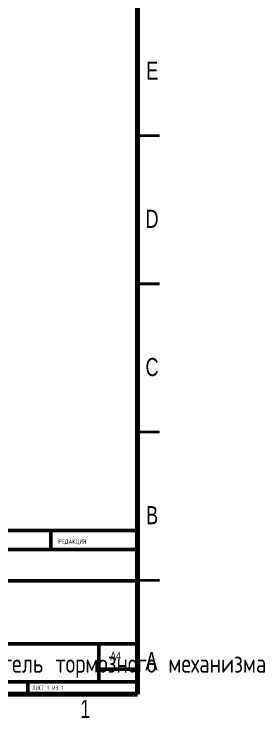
# Model space of a CAD drawing. Header units: millimetres. Extents: x 2 to 243, y 2 to 360.
# Drawn here: x 158.4 to 243, y 2 to 239.5 of the extents above; entities that cross this region are included whole.
import ezdxf

# ---------------------------------------------------------------- set-up
doc = ezdxf.new("R2010")
doc.units = ezdxf.units.MM
doc.styles.add('SLDTEXTSTYLE0', font='TXT', dxfattribs={"width": 0.75})
doc.styles.add('SLDTEXTSTYLE1', font='TXT', dxfattribs={"width": 0.75, "bigfont": 'bigfont'})
doc.styles.add('SLDTEXTSTYLE2', font='TXT', dxfattribs={"width": 0.681818, "bigfont": 'bigfont'})

msp = doc.modelspace()

# ---------------------------------------------------------------- linework, layer by layer
at = {"color": 7, "linetype": 'Continuous', "lineweight": 70}
for p, q in [((200, 287), (200, 10)), ((200, 10), (10, 10))]:
    msp.add_line(p, q, dxfattribs=at)
at = {"color": 7, "linetype": 'Continuous', "lineweight": 35}
for p, q in [((200, 198.5), (207.5, 198.5)), ((207.5, 148.5), (200, 148.5)), ((200, 148.5), (207.5, 148.5)), ((200, 98.5), (207.5, 98.5)), ((200, 48.5), (207.5, 48.5))]:
    msp.add_line(p, q, dxfattribs=at)
at = {"color": 7, "linetype": 'Continuous', "lineweight": 50}
for p, q in [((20, 65.25), (200, 65.25)), ((170.8, 58.88), (170.8, 65.25)), ((200, 58.88), (118.8, 58.88)), ((200, 48.25), (20, 48.25)), ((74.6, 27), (200, 27)), ((187, 14.25), (187, 27)), ((200, 18.5), (187, 18.5)), ((20, 14.25), (200, 14.25)), ((163, 10), (163, 14.25))]:
    msp.add_line(p, q, dxfattribs=at)

# ---------------------------------------------------------------- texts
at = {"color": 7, "linetype": 'Continuous', "lineweight": 0}
for s, insert, char_height, attachment_point, style in [('E', (205.01, 223.48), 6.1, 2, 'SLDTEXTSTYLE0'), ('D', (204.93, 173.48), 6.1, 2, 'SLDTEXTSTYLE0'), ('C', (204.94, 123.48), 6.1, 2, 'SLDTEXTSTYLE0'), ('B', (204.95, 73.48), 6.1, 2, 'SLDTEXTSTYLE0'), ('РЕДАКЦИЯ', (173.33, 62.33), 1.5, 1, 'SLDTEXTSTYLE1'), ('A4', (190.87, 24.41), 2.91, 1, 'SLDTEXTSTYLE0'), ('A', (204.76, 24.23), 6.1, 2, 'SLDTEXTSTYLE0'), ('2257-3540300-Электродвигатель тормозного механизма', (154.94, 23.61), 6.35, 2, 'SLDTEXTSTYLE1'), ('ЛИСТ 1 ИЗ 1', (164.48, 12.9), 1.5, 1, 'SLDTEXTSTYLE2'), ('1', (182.44, 8.11), 6.1, 2, 'SLDTEXTSTYLE0')]:
    msp.add_mtext(s, dxfattribs=dict(at, insert=insert, char_height=char_height, attachment_point=attachment_point, style=style))

doc.saveas('drawing.dxf')
